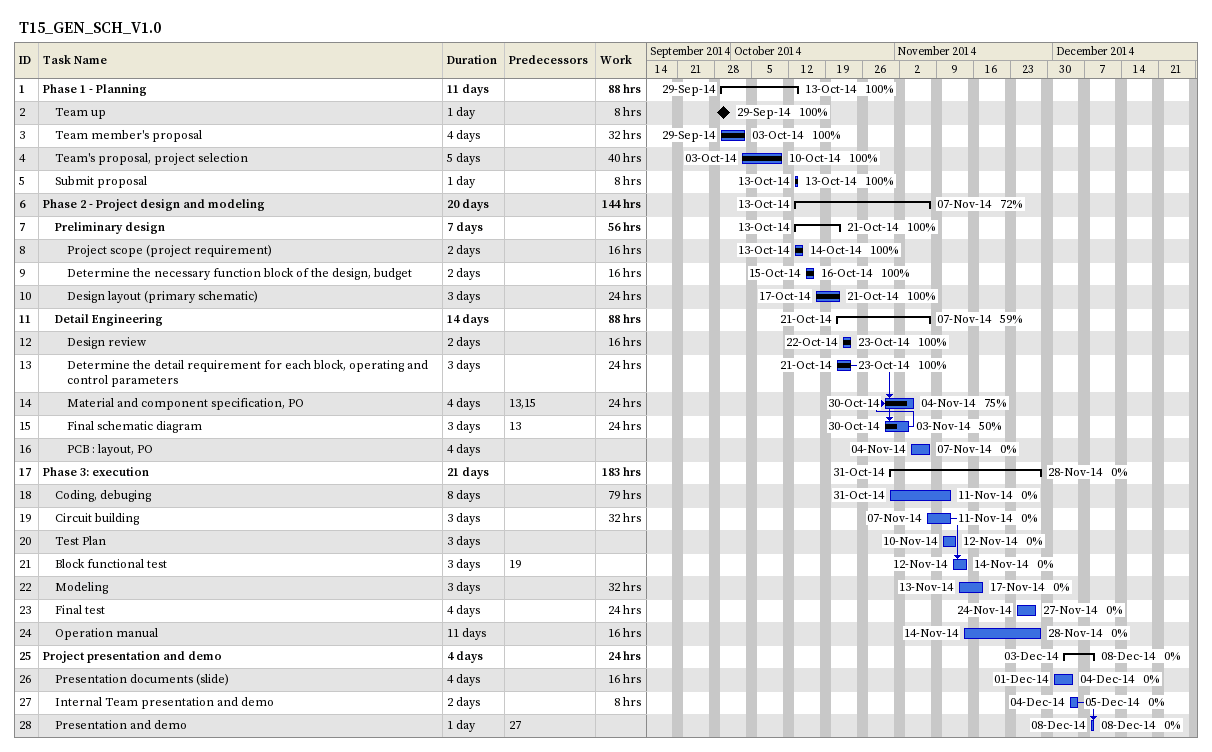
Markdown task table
T15_GEN_SCH_V1.0

| ID | Level | Task | Duration | Start | Finish | Predecessors | % complete | Work (h) |
|---|---|---|---|---|---|---|---|---|
| 1 | 1 | **Phase 1 - Planning** | 11d | 2014-09-29 | 2014-10-13 |  | 100 | 88 |
| 2 | 2 | Team up | 1d | 2014-09-29 | 2014-09-29 |  | 100 | 8 |
| 3 | 2 | Team member's proposal | 4d | 2014-09-29 | 2014-10-03 |  | 100 | 32 |
| 4 | 2 | Team's proposal, project selection | 5d | 2014-10-03 | 2014-10-10 |  | 100 | 40 |
| 5 | 2 | Submit proposal | 1d | 2014-10-13 | 2014-10-13 |  | 100 | 8 |
| 6 | 1 | **Phase 2 - Project design and modeling** | 20d | 2014-10-13 | 2014-11-07 |  | 72 | 144 |
| 7 | 2 | **Preliminary design** | 7d | 2014-10-13 | 2014-10-21 |  | 100 | 56 |
| 8 | 3 | Project scope (project requirement) | 2d | 2014-10-13 | 2014-10-14 |  | 100 | 16 |
| 9 | 3 | Determine the necessary function block of the design, budget | 2d | 2014-10-15 | 2014-10-16 |  | 100 | 16 |
| 10 | 3 | Design layout (primary schematic) | 3d | 2014-10-17 | 2014-10-21 |  | 100 | 24 |
| 11 | 2 | **Detail Engineering** | 14d | 2014-10-21 | 2014-11-07 |  | 59 | 88 |
| 12 | 3 | Design review | 2d | 2014-10-22 | 2014-10-23 |  | 100 | 16 |
| 13 | 3 | Determine the detail requirement for each block, operating and control parameters | 3d | 2014-10-21 | 2014-10-23 |  | 100 | 24 |
| 14 | 3 | Material and component specification, PO | 4d | 2014-10-30 | 2014-11-04 | 13, 15 | 75 | 24 |
| 15 | 3 | Final schematic diagram | 3d | 2014-10-30 | 2014-11-03 | 13 | 50 | 24 |
| 16 | 3 | PCB : layout, PO | 4d | 2014-11-04 | 2014-11-07 |  | 0 |  |
| 17 | 1 | **Phase 3: execution** | 21d | 2014-10-31 | 2014-11-28 |  | 0 | 183 |
| 18 | 2 | Coding, debuging | 8d | 2014-10-31 | 2014-11-11 |  | 0 | 79 |
| 19 | 2 | Circuit building | 3d | 2014-11-07 | 2014-11-11 |  | 0 | 32 |
| 20 | 2 | Test Plan | 3d | 2014-11-10 | 2014-11-12 |  | 0 |  |
| 21 | 2 | Block functional test | 3d | 2014-11-12 | 2014-11-14 | 19 | 0 |  |
| 22 | 2 | Modeling | 3d | 2014-11-13 | 2014-11-17 |  | 0 | 32 |
| 23 | 2 | Final test | 4d | 2014-11-24 | 2014-11-27 |  | 0 | 24 |
| 24 | 2 | Operation manual | 11d | 2014-11-14 | 2014-11-28 |  | 0 | 16 |
| 25 | 1 | **Project presentation and demo** | 4d | 2014-12-03 | 2014-12-08 |  | 0 | 24 |
| 26 | 2 | Presentation documents (slide) | 4d | 2014-12-01 | 2014-12-04 |  | 0 | 16 |
| 27 | 2 | Internal Team presentation and demo | 2d | 2014-12-04 | 2014-12-05 |  | 0 | 8 |
| 28 | 2 | Presentation and demo | 1d | 2014-12-08 | 2014-12-08 | 27 | 0 |  |
